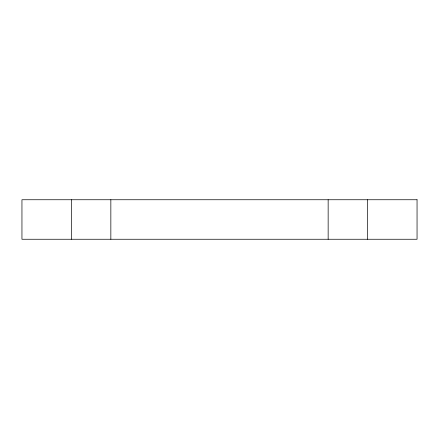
<?xml version="1.0" encoding="UTF-8"?>
<svg xmlns="http://www.w3.org/2000/svg" width="439" height="439" viewBox="0 0 439 439"><rect width="100%" height="100%" fill="white"/><g stroke="black" fill="none" stroke-linecap="round" stroke-linejoin="round"><path stroke-width="0.66" d="M367.662 199.745L367.662 239.255M328.152 199.745L328.152 239.255M110.847 199.745L110.847 239.255M71.337 199.745L71.337 239.255M417.05 199.745L21.95 199.745L21.95 239.255L417.05 239.255L417.05 199.745"/></g></svg>
